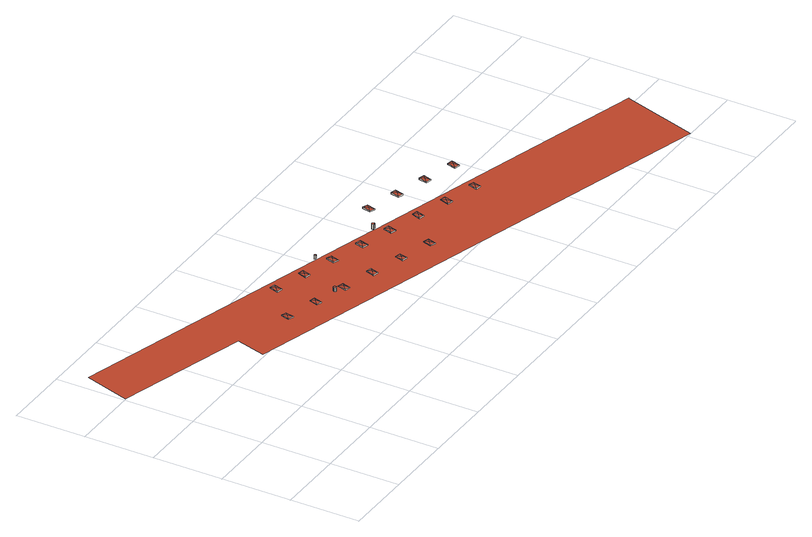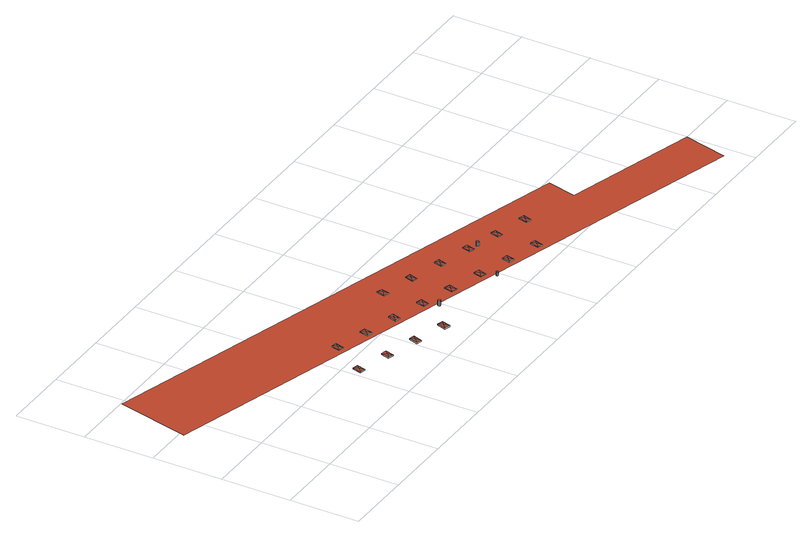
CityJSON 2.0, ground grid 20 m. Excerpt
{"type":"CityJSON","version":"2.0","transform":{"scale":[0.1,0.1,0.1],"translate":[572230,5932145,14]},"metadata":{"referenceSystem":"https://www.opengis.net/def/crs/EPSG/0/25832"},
"CityObjects":{
"building1":{"type":"Building","attributes":{"Grundfläche 2D":"24030.759298","Grundhöhe NN":"3.388"},"children":["building1-1","building1-2","building1-3","building1-4","building1-5","building1-6","building1-7","building1-8","building1-9","building1-10","building1-11","building1-12","building1-13","building1-14","building1-15","building1-16","building1-17","building1-18","building1-19","building1-20","building1-21"],"geometry":[{"type":"MultiSurface","lod":"3","boundaries":[[[0,1,2,3,4,5,6,7,8]]],"semantics":{"surfaces":[{"type":"RoofSurface"}],"values":[0]}}]},
"building1-1":{"type":"BuildingInstallation","parents":["building1"],"geometry":[{"type":"MultiSurface","lod":"3","boundaries":[[[9,10,11]],[[9,12,10]],[[9,11,13]],[[9,13,12]],[[11,10,14,15]],[[15,16,13,11]],[[12,13,16,17]],[[17,14,10,12]]],"semantics":{"surfaces":[{"type":"RoofSurface"},{"type":"WallSurface"}],"values":[0,0,0,0,1,1,1,1]}}]},
"building1-2":{"type":"BuildingInstallation","parents":["building1"],"geometry":[{"type":"MultiSurface","lod":"3","boundaries":[[[18,19,20]],[[18,21,19]],[[18,20,22]],[[18,22,21]],[[20,19,23,24]],[[22,20,24,25]],[[21,22,25,26]],[[19,21,26,23]]],"semantics":{"surfaces":[{"type":"RoofSurface"},{"type":"WallSurface"}],"values":[0,0,0,0,1,1,1,1]}}]},
"building1-3":{"type":"BuildingInstallation","parents":["building1"],"geometry":[{"type":"MultiSurface","lod":"3","boundaries":[[[27,28,29]],[[27,30,28]],[[27,29,31]],[[27,31,30]],[[29,28,32,33]],[[31,29,33,34]],[[30,31,34,35]],[[28,30,35,32]]],"semantics":{"surfaces":[{"type":"RoofSurface"},{"type":"WallSurface"}],"values":[0,0,0,0,1,1,1,1]}}]},
"building1-4":{"type":"BuildingInstallation","parents":["building1"],"geometry":[{"type":"MultiSurface","lod":"3","boundaries":[[[36,37,38,39,40,41,42,43,44,45,46,47]],[[43,42,48,49]],[[42,41,50,48]],[[44,43,49,51]],[[45,44,51,52]],[[46,45,52,53]],[[47,46,53,54]],[[36,47,54,55]],[[37,36,55,56]],[[38,37,56,57]],[[39,38,57,58]],[[40,39,58,59]],[[41,40,59,50]]],"semantics":{"surfaces":[{"type":"RoofSurface"},{"type":"WallSurface"}],"values":[0,1,1,1,1,1,1,1,1,1,1,1,1]}}]},
"building1-5":{"type":"BuildingInstallation","parents":["building1"],"geometry":[{"type":"MultiSurface","lod":"3","boundaries":[[[60,61,62]],[[60,63,61]],[[60,62,64]],[[60,64,63]],[[62,61,65,66]],[[64,62,66,67]],[[63,64,67,68]],[[61,63,68,65]]],"semantics":{"surfaces":[{"type":"RoofSurface"},{"type":"WallSurface"}],"values":[0,0,0,0,1,1,1,1]}}]},
"building1-6":{"type":"BuildingInstallation","parents":["building1"],"geometry":[{"type":"MultiSurface","lod":"3","boundaries":[[[69,70,71]],[[69,72,70]],[[69,71,73]],[[69,73,72]],[[74,75,73,71]],[[71,70,76,74]],[[75,77,72,73]],[[70,72,77,76]]],"semantics":{"surfaces":[{"type":"RoofSurface"},{"type":"WallSurface"}],"values":[0,0,0,0,1,1,1,1]}}]},
"building1-7":{"type":"BuildingInstallation","parents":["building1"],"geometry":[{"type":"MultiSurface","lod":"3","boundaries":[[[78,79,80]],[[78,81,79]],[[78,80,82]],[[78,82,81]],[[80,79,83,84]],[[82,80,84,85]],[[81,82,85,86]],[[79,81,86,83]]],"semantics":{"surfaces":[{"type":"RoofSurface"},{"type":"WallSurface"}],"values":[0,0,0,0,1,1,1,1]}}]},
"building1-8":{"type":"BuildingInstallation","parents":["building1"],"geometry":[{"type":"MultiSurface","lod":"3","boundaries":[[[87,88,89,90,91,92,93,94,95,96,97,98]],[[90,89,99,100]],[[91,90,100,101]],[[92,91,101,102]],[[93,92,102,103]],[[94,93,103,104]],[[95,94,104,105]],[[96,95,105,106]],[[97,96,106,107]],[[98,97,107,108]],[[87,98,108,109]],[[88,87,109,110]],[[89,88,110,99]]],"semantics":{"surfaces":[{"type":"RoofSurface"},{"type":"WallSurface"}],"values":[0,1,1,1,1,1,1,1,1,1,1,1,1]}}]},
"building1-9":{"type":"BuildingInstallation","parents":["building1"],"geometry":[{"type":"MultiSurface","lod":"3","boundaries":[[[111,112,113]],[[111,114,112]],[[111,113,115]],[[111,115,114]],[[113,112,116,117]],[[115,113,117,118]],[[114,115,118,119]],[[112,114,119,116]]],"semantics":{"surfaces":[{"type":"RoofSurface"},{"type":"WallSurface"}],"values":[0,0,0,0,1,1,1,1]}}]},
"building1-10":{"type":"BuildingInstallation","parents":["building1"],"geometry":[{"type":"MultiSurface","lod":"3","boundaries":[[[120,121,122]],[[120,123,121]],[[120,122,124]],[[120,124,123]],[[122,121,125,126]],[[124,122,126,127]],[[123,124,127,128]],[[121,123,128,125]]],"semantics":{"surfaces":[{"type":"RoofSurface"},{"type":"WallSurface"}],"values":[0,0,0,0,1,1,1,1]}}]},
"building1-11":{"type":"BuildingInstallation","parents":["building1"],"geometry":[{"type":"MultiSurface","lod":"3","boundaries":[[[129,130,131]],[[129,132,130]],[[129,131,133]],[[129,133,132]],[[131,130,134,135]],[[133,131,135,136]],[[132,133,136,137]],[[130,132,137,134]]],"semantics":{"surfaces":[{"type":"RoofSurface"},{"type":"WallSurface"}],"values":[0,0,0,0,1,1,1,1]}}]},
"building1-12":{"type":"BuildingInstallation","parents":["building1"],"geometry":[{"type":"MultiSurface","lod":"3","boundaries":[[[138,139,140]],[[138,141,139]],[[138,140,142]],[[138,142,141]],[[140,139,143,144]],[[142,140,144,145]],[[141,142,145,146]],[[139,141,146,143]]],"semantics":{"surfaces":[{"type":"RoofSurface"},{"type":"WallSurface"}],"values":[0,0,0,0,1,1,1,1]}}]},
"building1-13":{"type":"BuildingInstallation","parents":["building1"],"geometry":[{"type":"MultiSurface","lod":"3","boundaries":[[[147,148,149,150,151,152,153,154,155,156,157,158]],[[151,150,159,160]],[[150,149,161,159]],[[152,151,160,162]],[[153,152,162,163]],[[154,153,163,164]],[[155,154,164,165]],[[156,155,165,166]],[[157,156,166,167]],[[158,157,167,168]],[[147,158,168,169]],[[148,147,169,170]],[[149,148,170,161]]],"semantics":{"surfaces":[{"type":"RoofSurface"},{"type":"WallSurface"}],"values":[0,1,1,1,1,1,1,1,1,1,1,1,1]}}]},
"building1-14":{"type":"BuildingInstallation","parents":["building1"],"geometry":[{"type":"MultiSurface","lod":"3","boundaries":[[[171,172,173]],[[171,174,172]],[[171,173,175]],[[171,175,174]],[[173,172,176,177]],[[175,173,177,178]],[[174,175,178,179]],[[172,174,179,176]]],"semantics":{"surfaces":[{"type":"RoofSurface"},{"type":"WallSurface"}],"values":[0,0,0,0,1,1,1,1]}}]},
"building1-15":{"type":"BuildingInstallation","parents":["building1"],"geometry":[{"type":"MultiSurface","lod":"3","boundaries":[[[180,181,182]],[[180,183,181]],[[180,182,184]],[[180,184,183]],[[182,181,185,186]],[[186,187,184,182]],[[183,184,187,188]],[[188,185,181,183]]],"semantics":{"surfaces":[{"type":"RoofSurface"},{"type":"WallSurface"}],"values":[0,0,0,0,1,1,1,1]}}]},
"building1-16":{"type":"BuildingInstallation","parents":["building1"],"geometry":[{"type":"MultiSurface","lod":"3","boundaries":[[[189,190,191]],[[189,192,190]],[[189,191,193]],[[189,193,192]],[[191,190,194,195]],[[193,191,195,196]],[[192,193,196,197]],[[190,192,197,194]]],"semantics":{"surfaces":[{"type":"RoofSurface"},{"type":"WallSurface"}],"values":[0,0,0,0,1,1,1,1]}}]},
"building1-17":{"type":"BuildingInstallation","parents":["building1"],"geometry":[{"type":"MultiSurface","lod":"3","boundaries":[[[198,199,200]],[[198,201,199]],[[198,200,202]],[[198,202,201]],[[200,199,203,204]],[[202,200,204,205]],[[201,202,205,206]],[[199,201,206,203]]],"semantics":{"surfaces":[{"type":"RoofSurface"},{"type":"WallSurface"}],"values":[0,0,0,0,1,1,1,1]}}]},
"building1-18":{"type":"BuildingInstallation","parents":["building1"],"geometry":[{"type":"MultiSurface","lod":"3","boundaries":[[[207,208,209]],[[207,210,208]],[[207,209,211]],[[207,211,210]],[[209,208,212,213]],[[211,209,213,214]],[[214,215,210,211]],[[208,210,215,212]]],"semantics":{"surfaces":[{"type":"RoofSurface"},{"type":"WallSurface"}],"values":[0,0,0,0,1,1,1,1]}}]},
"building1-19":{"type":"BuildingInstallation","parents":["building1"],"geometry":[{"type":"MultiSurface","lod":"3","boundaries":[[[216,217,218]],[[216,219,217]],[[216,218,220]],[[216,220,219]],[[218,217,221,222]],[[220,218,222,223]],[[219,220,223,224]],[[217,219,224,221]]],"semantics":{"surfaces":[{"type":"RoofSurface"},{"type":"WallSurface"}],"values":[0,0,0,0,1,1,1,1]}}]},
"building1-20":{"type":"BuildingInstallation","parents":["building1"],"geometry":[{"type":"MultiSurface","lod":"3","boundaries":[[[225,226,227]],[[225,228,226]],[[225,227,229]],[[225,229,228]],[[230,231,227,226]],[[229,227,231,232]],[[232,233,228,229]],[[226,228,233,230]]],"semantics":{"surfaces":[{"type":"RoofSurface"},{"type":"WallSurface"}],"values":[0,0,0,0,1,1,1,1]}}]},
"building1-21":{"type":"BuildingInstallation","parents":["building1"],"geometry":[{"type":"MultiSurface","lod":"3","boundaries":[[[234,235,236]],[[234,237,235]],[[234,236,238]],[[234,238,237]],[[239,240,236,235]],[[238,236,240,241]],[[241,242,237,238]],[[235,237,242,239]]],"semantics":{"surfaces":[{"type":"RoofSurface"},{"type":"WallSurface"}],"values":[0,0,0,0,1,1,1,1]}}]}
},
"vertices":[
[1875,215,16],[1876,216,16],[1015,457,16],[1010,458,16],[41,729,16],[5,600,12],[388,493,12],[365,408,10],[1816,2,10],
[550,444,17],[554,429,14],[561,454,14],[538,434,14],[545,459,14],[554,429,12],[561,454,12],[545,459,12],[538,434,12],
[646,417,17],[650,402,14],[657,427,14],[635,407,14],[642,432,14],[650,402,12],[657,427,12],[642,432,12],[635,407,12],
[643,532,20],[648,517,18],[655,542,18],[632,521,18],[639,546,18],[648,517,15],[655,542,16],[639,546,16],[632,521,15],
[716,397,23],[718,398,23],[720,399,23],[720,401,23],[720,403,23],[719,405,23],[717,406,23],[715,406,23],[713,404,23],[712,402,23],[712,400,23],[713,398,23],[717,406,12],[715,406,12],[719,405,12],[713,404,12],[712,402,12],[712,400,12],[713,398,12],[716,397,12],[718,398,12],[720,399,12],[720,401,12],[720,403,12],
[742,390,17],[746,375,14],[753,400,14],[731,380,14],[738,405,14],[746,375,12],[753,400,12],[738,405,12],[731,380,12],
[740,505,20],[744,490,18],[751,515,18],[728,494,18],[735,519,18],[751,515,16],[735,519,16],[744,490,15],[728,494,15],
[838,363,17],[843,349,14],[850,374,14],[827,353,14],[834,378,14],[843,349,12],[850,374,12],[834,378,12],[827,353,12],
[822,520,26],[821,522,26],[820,522,26],[818,522,26],[817,522,26],[816,520,26],[816,518,26],[817,517,26],[818,516,26],[820,516,26],[821,517,26],[822,518,26],[820,522,16],[818,522,16],[817,522,16],[816,520,16],[816,518,16],[817,517,16],[818,516,16],[820,516,16],[821,517,16],[822,518,16],[822,520,16],[821,522,16],
[836,478,20],[840,463,18],[847,488,18],[824,468,18],[831,493,18],[840,463,15],[847,488,16],[831,493,16],[824,468,15],
[937,336,17],[941,321,14],[948,346,14],[925,325,14],[932,350,14],[941,321,12],[948,346,12],[932,350,12],[925,325,12],
[935,450,20],[939,435,18],[946,461,18],[923,440,18],[930,465,18],[939,435,15],[946,461,16],[930,465,16],[923,440,15],
[1033,309,17],[1037,294,14],[1044,319,14],[1021,299,14],[1028,324,14],[1037,294,12],[1044,319,12],[1028,324,12],[1021,299,12],
[1020,464,30],[1019,466,30],[1018,468,30],[1016,468,30],[1014,468,30],[1012,466,30],[1011,464,30],[1012,462,30],[1013,460,30],[1016,460,30],[1018,460,30],[1020,462,30],[1016,468,16],[1014,468,16],[1018,468,16],[1012,466,16],[1011,464,16],[1012,462,16],[1013,460,16],[1016,460,16],[1018,460,16],[1020,462,16],[1020,464,16],[1019,466,16],
[1031,423,20],[1035,409,18],[1042,434,18],[1019,413,18],[1026,438,18],[1035,409,15],[1042,434,16],[1026,438,16],[1019,413,15],
[1127,396,20],[1131,382,18],[1138,407,18],[1115,386,18],[1122,411,18],[1131,382,15],[1138,407,16],[1122,411,16],[1115,386,15],
[1092,521,19],[1081,511,17],[1097,506,17],[1088,537,17],[1104,532,17],[1081,511,14],[1097,506,14],[1104,532,13],[1088,537,13],
[1223,370,20],[1227,355,18],[1234,380,18],[1211,359,18],[1218,384,18],[1227,355,15],[1234,380,16],[1218,384,16],[1211,359,15],
[1189,494,19],[1177,484,17],[1193,479,17],[1185,510,17],[1200,505,17],[1177,484,14],[1193,479,14],[1200,505,13],[1185,510,13],
[1319,343,20],[1323,328,18],[1330,353,18],[1308,332,18],[1315,357,18],[1323,328,15],[1330,353,16],[1315,357,16],[1308,332,15],
[1284,468,19],[1273,457,17],[1289,453,17],[1280,483,17],[1296,478,17],[1273,457,14],[1289,453,14],[1296,478,13],[1280,483,13],
[1381,441,19],[1369,430,17],[1385,426,17],[1376,456,17],[1392,452,17],[1369,430,14],[1385,426,14],[1392,452,13],[1376,456,13]
]}
